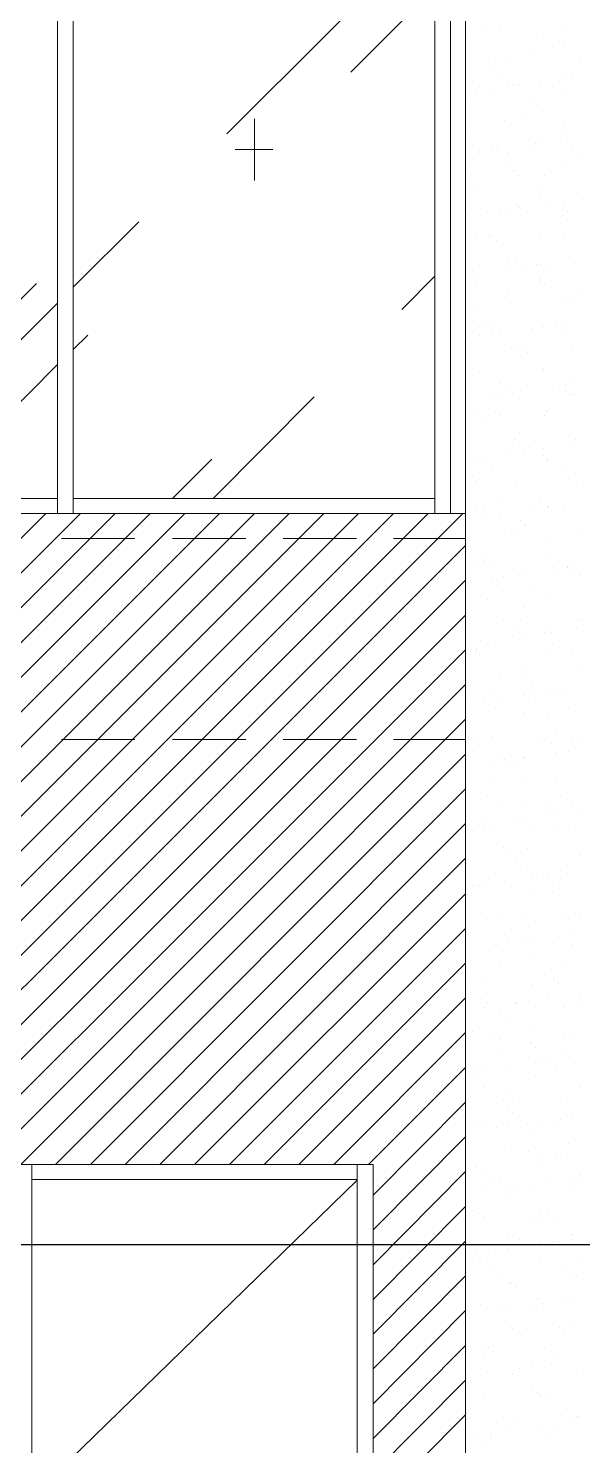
# Model space of a CAD drawing. Header units: millimetres. Extents: x -356862 to 418287, y 0 to 839748.
# Drawn here: x 406495 to 408325, y 770010 to 774691 of the extents above; entities that cross this region are included whole.
import ezdxf

# ---------------------------------------------------------------- set-up
doc = ezdxf.new("R2010")
doc.units = ezdxf.units.MM
doc.layers.add('0) строит. леса', color=20, linetype='Continuous', lineweight=30)
doc.layers.add('PDF _Геометрия', color=7, linetype='Continuous', true_color=0xbababa)

msp = doc.modelspace()

# ---------------------------------------------------------------- linework, layer by layer
at = {"layer": '0) строит. леса'}
msp.add_lwpolyline([(391720.4309, 770674.6202), (408997.4226, 770674.6202)], dxfattribs=at)
at = {"layer": 'PDF _Геометрия', "color": 7, "lineweight": 9}
for points in [[(407938.0598, 777056.8882), (407938.0598, 768791.1151)], [(404051.9773, 773088.5377), (407938.0598, 773088.5377)]]:
    msp.add_lwpolyline(points, dxfattribs=at)
at = {"layer": 'PDF _Геометрия', "color": 24, "lineweight": 18, "true_color": 0xa12502}
msp.add_lwpolyline([(407938.0598, 768791.1151), (408654.6577, 768791.1151), (408654.6577, 777056.8882), (407938.0598, 777056.8882)], close=True, dxfattribs=at)
at = {"layer": 'PDF _Геометрия', "color": 252, "lineweight": 5, "true_color": 0x989898}
for points in [[(405398.5752, 775465.6511), (405398.5752, 773088.5377), (405398.5752, 773138.3315), (406591.4618, 773138.3315), (406591.4618, 773088.5377), (405398.5752, 773088.5377), (405348.7814, 773088.5377), (405348.7814, 775465.6511), (405348.7814, 776587.0944), (405398.5752, 776587.0944)], [(406643.4206, 775465.6511), (406643.4206, 773088.5377), (406643.4206, 773138.3315), (407836.3072, 773138.3315), (407836.3072, 773088.5377), (406643.4206, 773088.5377), (406591.4618, 773088.5377), (406591.4618, 775465.6511), (406591.4618, 776587.0944), (406643.4206, 776587.0944)], [(407888.266, 775465.6511), (407888.266, 773088.5377), (407836.3072, 773088.5377), (407836.3072, 775465.6511), (407836.3072, 776587.0944), (407888.266, 776587.0944)]]:
    msp.add_lwpolyline(points, close=True, dxfattribs=at)
at = {"layer": 'PDF _Геометрия', "color": 254, "lineweight": 5, "true_color": 0xdcdcdc}
for points in [[(407150.0185, 774342.0429), (407836.3072, 775028.3315)], [(407559.1938, 774545.548), (407836.3072, 774824.8264)], [(407240.9464, 774391.8367), (407240.9464, 774188.3315)], [(407178.1629, 774290.0841), (407301.5649, 774290.0841)], [(406643.4206, 773835.445), (406859.9154, 774051.9398)], [(406232.0804, 773558.3315), (406522.1835, 773848.4346)], [(407728.0598, 773761.8367), (407836.3072, 773872.2491)], [(405991.7711, 773183.7955), (406591.4618, 773783.4862)], [(406643.4206, 773629.7748), (406691.0495, 773677.4037)], [(406400.9464, 773389.4656), (406591.4618, 773579.981)], [(407104.5546, 773138.3315), (407437.9567, 773473.8986)], [(406970.3278, 773138.3315), (407100.2247, 773268.2285)]]:
    msp.add_lwpolyline(points, dxfattribs=at)
at = {"layer": 'PDF _Геометрия', "color": 24, "lineweight": 18, "true_color": 0xa12502}
for points in [[(407953.2144, 774671.1151), (407953.2144, 774671.1151)], [(408005.1732, 774688.4346), (408005.1732, 774688.4346)], [(408054.967, 774686.2697), (408054.967, 774686.2697)], [(408195.6886, 774671.1151), (408195.6886, 774671.1151)], [(408247.6474, 774647.3006), (408247.6474, 774647.3006)], [(408254.1422, 774684.1047), (408254.1422, 774684.1047)], [(407951.0495, 774604.0017), (407951.0495, 774604.0017)], [(408161.0495, 774612.6614), (408161.0495, 774612.6614)], [(408262.802, 774634.3109), (408262.802, 774634.3109)], [(408013.833, 774580.1872), (408013.833, 774580.1872)], [(408028.9876, 774565.0326), (408028.9876, 774565.0326)], [(408070.1216, 774595.3419), (408070.1216, 774595.3419)], [(408314.7608, 774595.3419), (408314.7608, 774595.3419)], [(408059.2969, 774534.7233), (408059.2969, 774534.7233)], [(408096.101, 774504.414), (408096.101, 774504.414)], [(408117.7505, 774502.2491), (408117.7505, 774502.2491)], [(408180.534, 774510.9089), (408180.534, 774510.9089)], [(408258.4721, 774534.7233), (408258.4721, 774534.7233)], [(408286.6165, 774523.8986), (408286.6165, 774523.8986)], [(407970.534, 774482.7645), (407970.534, 774482.7645)], [(407983.5237, 774497.9192), (407983.5237, 774497.9192)], [(408015.9979, 774476.2697), (408015.9979, 774476.2697)], [(408076.6165, 774497.9192), (408076.6165, 774497.9192)], [(408165.3794, 774461.1151), (408165.3794, 774461.1151)], [(408225.9979, 774497.9192), (408225.9979, 774497.9192)], [(408258.4721, 774476.2697), (408258.4721, 774476.2697)], [(407955.3794, 774454.6202), (407955.3794, 774454.6202)], [(408174.0391, 774432.9707), (408174.0391, 774432.9707)], [(408189.1938, 774419.981), (408189.1938, 774419.981)], [(407940.2247, 774363.6924), (407940.2247, 774363.6924)], [(408065.7917, 774385.3419), (408065.7917, 774385.3419)], [(408135.0701, 774400.4965), (408135.0701, 774400.4965)], [(408264.967, 774383.1769), (408264.967, 774383.1769)], [(407953.2144, 774350.7027), (407953.2144, 774350.7027)], [(408251.9773, 774318.2285), (408251.9773, 774318.2285)], [(408256.3072, 774357.1975), (408256.3072, 774357.1975)], [(407959.7093, 774305.2388), (407959.7093, 774305.2388)], [(407979.1938, 774281.4243), (407979.1938, 774281.4243)], [(408022.4928, 774290.0841), (408022.4928, 774290.0841)], [(408041.9773, 774290.0841), (408041.9773, 774290.0841)], [(408046.3072, 774300.9089), (408046.3072, 774300.9089)], [(408078.7814, 774281.4243), (408078.7814, 774281.4243)], [(408148.0598, 774305.2388), (408148.0598, 774305.2388)], [(408169.7093, 774311.7336), (408169.7093, 774311.7336)], [(408189.1938, 774309.5687), (408189.1938, 774309.5687)], [(408288.7814, 774303.0738), (408288.7814, 774303.0738)], [(408321.2556, 774281.4243), (408321.2556, 774281.4243)], [(408070.1216, 774233.7955), (408070.1216, 774233.7955)], [(408269.2969, 774233.7955), (408269.2969, 774233.7955)], [(407953.2144, 774205.6511), (407953.2144, 774205.6511)], [(408100.4309, 774218.6408), (408100.4309, 774218.6408)], [(408113.4206, 774205.6511), (408113.4206, 774205.6511)], [(408197.8536, 774205.6511), (408197.8536, 774205.6511)], [(407964.0391, 774153.6924), (407964.0391, 774153.6924)], [(408176.2041, 774162.3522), (408176.2041, 774162.3522)], [(408182.6989, 774142.8676), (408182.6989, 774142.8676)], [(408011.668, 774084.414), (408011.668, 774084.414)], [(408050.6371, 774090.9089), (408050.6371, 774090.9089)], [(408074.4515, 774084.414), (408074.4515, 774084.414)], [(408109.0907, 774106.0635), (408109.0907, 774106.0635)], [(408115.5855, 774097.4037), (408115.5855, 774097.4037)], [(408141.5649, 774086.579), (408141.5649, 774086.579)], [(408219.5031, 774112.5584), (408219.5031, 774112.5584)], [(408260.6371, 774116.8882), (408260.6371, 774116.8882)], [(408273.6268, 774084.414), (408273.6268, 774084.414)], [(408323.4206, 774125.548), (408323.4206, 774125.548)], [(407946.7196, 774073.5893), (407946.7196, 774073.5893)], [(408258.4721, 774071.4243), (408258.4721, 774071.4243)], [(408273.6268, 774058.4346), (408273.6268, 774058.4346)], [(407970.534, 774004.3109), (407970.534, 774004.3109)], [(408018.1629, 774008.6408), (408018.1629, 774008.6408)], [(408024.6577, 774002.146), (408024.6577, 774002.146)], [(408039.8123, 773989.1563), (408039.8123, 773989.1563)], [(408180.534, 774010.8058), (408180.534, 774010.8058)], [(408260.6371, 774010.8058), (408260.6371, 774010.8058)], [(408078.7814, 773935.0326), (408078.7814, 773935.0326)], [(408106.9257, 773928.5377), (408106.9257, 773928.5377)], [(408122.0804, 773898.2285), (408122.0804, 773898.2285)], [(408171.8742, 773911.2181), (408171.8742, 773911.2181)], [(408187.0288, 773906.8882), (408187.0288, 773906.8882)], [(408280.1216, 773932.8676), (408280.1216, 773932.8676)], [(408293.1113, 773919.8779), (408293.1113, 773919.8779)], [(407961.8742, 773889.5687), (407961.8742, 773889.5687)], [(407974.8639, 773852.7645), (407974.8639, 773852.7645)], [(407977.0288, 773878.7439), (407977.0288, 773878.7439)], [(408083.1113, 773891.7336), (408083.1113, 773891.7336)], [(408184.8639, 773861.4243), (408184.8639, 773861.4243)], [(408184.8639, 773857.0944), (408184.8639, 773857.0944)], [(408204.3484, 773889.5687), (408204.3484, 773889.5687)], [(408080.9464, 773813.7955), (408080.9464, 773813.7955)], [(408200.0185, 773844.1047), (408200.0185, 773844.1047)], [(408323.4206, 773815.9604), (408323.4206, 773815.9604)], [(407951.0495, 773787.8161), (407951.0495, 773787.8161)], [(407964.0391, 773774.8264), (407964.0391, 773774.8264)], [(408085.2763, 773783.4862), (408085.2763, 773783.4862)], [(408267.1319, 773781.3212), (408267.1319, 773781.3212)], [(408284.4515, 773783.4862), (408284.4515, 773783.4862)], [(407992.1835, 773716.3728), (407992.1835, 773716.3728)], [(408033.3175, 773712.0429), (408033.3175, 773712.0429)], [(408189.1938, 773712.0429), (408189.1938, 773712.0429)], [(408234.6577, 773716.3728), (408234.6577, 773716.3728)], [(408258.4721, 773714.2078), (408258.4721, 773714.2078)], [(407944.5546, 773673.0738), (407944.5546, 773673.0738)], [(407979.1938, 773703.3831), (407979.1938, 773703.3831)], [(407985.6886, 773677.4037), (407985.6886, 773677.4037)], [(408024.6577, 773694.7233), (408024.6577, 773694.7233)], [(408048.4721, 773686.0635), (408048.4721, 773686.0635)], [(408154.5546, 773699.0532), (408154.5546, 773699.0532)], [(408195.6886, 773705.548), (408195.6886, 773705.548)], [(408267.1319, 773694.7233), (408267.1319, 773694.7233)], [(408089.6062, 773634.1047), (408089.6062, 773634.1047)], [(408109.0907, 773642.7645), (408109.0907, 773642.7645)], [(408124.2453, 773629.7748), (408124.2453, 773629.7748)], [(408143.7299, 773618.9501), (408143.7299, 773618.9501)], [(408288.7814, 773631.9398), (408288.7814, 773631.9398)], [(408191.3587, 773566.9913), (408191.3587, 773566.9913)], [(407983.5237, 773554.0017), (407983.5237, 773554.0017)], [(408054.967, 773519.3625), (408054.967, 773519.3625)], [(408195.6886, 773560.4965), (408195.6886, 773560.4965)], [(408297.4412, 773521.5274), (408297.4412, 773521.5274)], [(407957.5443, 773497.713), (407957.5443, 773497.713)], [(408015.9979, 773480.3934), (408015.9979, 773480.3934)], [(408057.1319, 773484.7233), (408057.1319, 773484.7233)], [(408087.4412, 773499.8779), (408087.4412, 773499.8779)], [(408093.9361, 773484.7233), (408093.9361, 773484.7233)], [(408119.9154, 773493.3831), (408119.9154, 773493.3831)], [(408225.9979, 773508.5377), (408225.9979, 773508.5377)], [(408267.1319, 773512.8676), (408267.1319, 773512.8676)], [(408269.2969, 773495.548), (408269.2969, 773495.548)], [(408284.4515, 773482.5584), (408284.4515, 773482.5584)], [(408293.1113, 773482.5584), (408293.1113, 773482.5584)], [(408035.4824, 773426.2697), (408035.4824, 773426.2697)], [(407964.0391, 773424.1047), (407964.0391, 773424.1047)], [(407990.0185, 773402.4553), (407990.0185, 773402.4553)], [(408050.6371, 773413.28), (408050.6371, 773413.28)], [(408200.0185, 773411.1151), (408200.0185, 773411.1151)], [(408206.5134, 773424.1047), (408206.5134, 773424.1047)], [(408100.4309, 773333.1769), (408100.4309, 773333.1769)], [(408117.7505, 773352.6614), (408117.7505, 773352.6614)], [(408299.6062, 773333.1769), (408299.6062, 773333.1769)], [(408087.4412, 773287.713), (408087.4412, 773287.713)], [(408117.7505, 773324.5171), (408117.7505, 773324.5171)], [(408128.5752, 773292.0429), (408128.5752, 773292.0429)], [(408150.2247, 773305.0326), (408150.2247, 773305.0326)], [(408191.3587, 773300.7027), (408191.3587, 773300.7027)], [(408297.4412, 773315.8573), (408297.4412, 773315.8573)], [(407981.3587, 773272.5584), (407981.3587, 773272.5584)], [(407994.3484, 773253.0738), (407994.3484, 773253.0738)], [(408195.6886, 773281.2181), (408195.6886, 773281.2181)], [(408204.3484, 773259.5687), (408204.3484, 773259.5687)], [(408208.6783, 773268.2285), (408208.6783, 773268.2285)], [(407961.8742, 773211.9398), (407961.8742, 773211.9398)], [(407974.8639, 773198.9501), (407974.8639, 773198.9501)], [(408026.8227, 773229.2594), (408026.8227, 773229.2594)], [(408269.2969, 773229.2594), (408269.2969, 773229.2594)], [(408277.9567, 773205.445), (408277.9567, 773205.445)], [(408104.7608, 773183.7955), (408104.7608, 773183.7955)], [(408303.9361, 773181.6305), (408303.9361, 773181.6305)], [(407970.534, 773108.0223), (407970.534, 773108.0223)], [(407998.6783, 773103.6924), (407998.6783, 773103.6924)], [(408044.1422, 773136.1666), (408044.1422, 773136.1666)], [(408180.534, 773129.6718), (408180.534, 773129.6718)], [(408200.0185, 773099.3625), (408200.0185, 773099.3625)], [(408208.6783, 773110.1872), (408208.6783, 773110.1872)], [(408213.0082, 773108.0223), (408213.0082, 773108.0223)], [(408264.967, 773108.0223), (408264.967, 773108.0223)], [(407951.0495, 773066.8882), (407951.0495, 773066.8882)], [(407990.0185, 773073.3831), (407990.0185, 773073.3831)], [(408054.967, 773082.0429), (408054.967, 773082.0429)], [(408119.9154, 773066.8882), (408119.9154, 773066.8882)], [(408135.0701, 773051.7336), (408135.0701, 773051.7336)], [(408161.0495, 773095.0326), (408161.0495, 773095.0326)], [(408089.6062, 773032.2491), (408089.6062, 773032.2491)], [(408109.0907, 773032.2491), (408109.0907, 773032.2491)], [(408308.266, 773032.2491), (408308.266, 773032.2491)], [(408202.1835, 772991.1151), (408202.1835, 772991.1151)], [(408215.1732, 772960.8058), (408215.1732, 772960.8058)], [(407968.369, 772921.8367), (407968.369, 772921.8367)], [(408000.8433, 772934.8264), (408000.8433, 772934.8264)], [(408003.0082, 772952.146), (408003.0082, 772952.146)], [(408033.3175, 772913.1769), (408033.3175, 772913.1769)], [(408243.3175, 772934.8264), (408243.3175, 772934.8264)], [(408275.7917, 772913.1769), (408275.7917, 772913.1769)], [(408280.1216, 772919.6718), (408280.1216, 772919.6718)], [(408022.4928, 772874.2078), (408022.4928, 772874.2078)], [(408063.6268, 772880.7027), (408063.6268, 772880.7027)], [(408113.4206, 772882.8676), (408113.4206, 772882.8676)], [(408126.4103, 772889.3625), (408126.4103, 772889.3625)], [(408232.4928, 772902.3522), (408232.4928, 772902.3522)], [(408273.6268, 772908.847), (408273.6268, 772908.847)], [(408295.2763, 772906.6821), (408295.2763, 772906.6821)], [(408312.5959, 772882.8676), (408312.5959, 772882.8676)], [(408046.3072, 772850.3934), (408046.3072, 772850.3934)], [(408061.4618, 772837.4037), (408061.4618, 772837.4037)], [(408152.3897, 772837.4037), (408152.3897, 772837.4037)], [(408009.5031, 772802.7645), (408009.5031, 772802.7645)], [(408128.5752, 772776.7852), (408128.5752, 772776.7852)], [(408219.5031, 772809.2594), (408219.5031, 772809.2594)], [(408063.6268, 772739.981), (408063.6268, 772739.981)], [(408119.9154, 772733.4862), (408119.9154, 772733.4862)], [(408306.101, 772739.981), (408306.101, 772739.981)], [(408319.0907, 772731.3212), (408319.0907, 772731.3212)], [(408093.9361, 772683.6924), (408093.9361, 772683.6924)], [(408096.101, 772718.3315), (408096.101, 772718.3315)], [(408135.0701, 772688.0223), (408135.0701, 772688.0223)], [(408197.8536, 772696.6821), (408197.8536, 772696.6821)], [(408206.5134, 772705.3419), (408206.5134, 772705.3419)], [(408219.5031, 772692.3522), (408219.5031, 772692.3522)], [(408303.9361, 772709.6718), (408303.9361, 772709.6718)], [(407972.6989, 772642.5584), (407972.6989, 772642.5584)], [(407972.6989, 772636.0635), (407972.6989, 772636.0635)], [(407987.8536, 772668.5377), (407987.8536, 772668.5377)], [(408013.833, 772651.2181), (408013.833, 772651.2181)], [(408215.1732, 772642.5584), (408215.1732, 772642.5584)], [(408223.833, 772659.8779), (408223.833, 772659.8779)], [(407985.6886, 772623.0738), (407985.6886, 772623.0738)], [(408288.7814, 772629.5687), (408288.7814, 772629.5687)], [(408052.802, 772560.2903), (408052.802, 772560.2903)], [(408124.2453, 772581.9398), (408124.2453, 772581.9398)], [(408126.4103, 772542.9707), (408126.4103, 772542.9707)], [(408323.4206, 772581.9398), (408323.4206, 772581.9398)], [(408018.1629, 772501.8367), (408018.1629, 772501.8367)], [(408158.8845, 772523.4862), (408158.8845, 772523.4862)], [(408165.3794, 772491.012), (408165.3794, 772491.012)], [(408206.5134, 772495.3419), (408206.5134, 772495.3419)], [(408230.3278, 772508.3315), (408230.3278, 772508.3315)], [(408269.2969, 772504.0017), (408269.2969, 772504.0017)], [(407955.3794, 772462.8676), (407955.3794, 772462.8676)], [(407996.5134, 772467.1975), (407996.5134, 772467.1975)], [(408035.4824, 772447.713), (408035.4824, 772447.713)], [(408059.2969, 772475.8573), (408059.2969, 772475.8573)], [(408130.7402, 772488.847), (408130.7402, 772488.847)], [(408145.8948, 772475.8573), (408145.8948, 772475.8573)], [(408277.9567, 772447.713), (408277.9567, 772447.713)], [(408128.5752, 772432.5584), (408128.5752, 772432.5584)], [(408213.0082, 772415.2388), (408213.0082, 772415.2388)], [(408024.6577, 772352.4553), (408024.6577, 772352.4553)], [(408234.6577, 772358.9501), (408234.6577, 772358.9501)], [(407946.7196, 772348.1254), (407946.7196, 772348.1254)], [(407979.1938, 772345.9604), (407979.1938, 772345.9604)], [(407979.1938, 772326.4759), (407979.1938, 772326.4759)], [(408189.1938, 772348.1254), (408189.1938, 772348.1254)], [(408221.668, 772328.6408), (408221.668, 772328.6408)], [(408277.9567, 772302.6614), (408277.9567, 772302.6614)], [(408290.9464, 772343.7955), (408290.9464, 772343.7955)], [(408306.101, 772330.8058), (408306.101, 772330.8058)], [(408028.9876, 772270.1872), (408028.9876, 772270.1872)], [(408057.1319, 772274.5171), (408057.1319, 772274.5171)], [(408067.9567, 772276.6821), (408067.9567, 772276.6821)], [(408072.2866, 772261.5274), (408072.2866, 772261.5274)], [(408132.9051, 772283.1769), (408132.9051, 772283.1769)], [(408132.9051, 772281.012), (408132.9051, 772281.012)], [(408236.8227, 772298.3315), (408236.8227, 772298.3315)], [(408098.266, 772252.8676), (408098.266, 772252.8676)], [(408238.9876, 772209.5687), (408238.9876, 772209.5687)], [(408028.9876, 772200.9089), (408028.9876, 772200.9089)], [(408139.4, 772198.7439), (408139.4, 772198.7439)], [(408009.5031, 772153.28), (408009.5031, 772153.28)], [(408041.9773, 772131.6305), (408041.9773, 772131.6305)], [(408139.4, 772131.6305), (408139.4, 772131.6305)], [(408217.3381, 772129.4656), (408217.3381, 772129.4656)], [(408251.9773, 772153.28), (408251.9773, 772153.28)], [(408286.6165, 772131.6305), (408286.6165, 772131.6305)], [(408100.4309, 772077.5068), (408100.4309, 772077.5068)], [(408139.4, 772084.0017), (408139.4, 772084.0017)], [(408204.3484, 772092.6614), (408204.3484, 772092.6614)], [(408230.3278, 772114.3109), (408230.3278, 772114.3109)], [(408310.4309, 772105.6511), (408310.4309, 772105.6511)], [(407981.3587, 772060.1872), (407981.3587, 772060.1872)], [(407994.3484, 772064.5171), (407994.3484, 772064.5171)], [(407996.5134, 772047.1975), (407996.5134, 772047.1975)], [(408033.3175, 772051.5274), (408033.3175, 772051.5274)], [(408161.0495, 772055.8573), (408161.0495, 772055.8573)], [(408243.3175, 772058.0223), (408243.3175, 772058.0223)], [(408299.6062, 772053.6924), (408299.6062, 772053.6924)], [(407940.2247, 771980.0841), (407940.2247, 771980.0841)], [(408063.6268, 771984.414), (408063.6268, 771984.414)], [(408143.7299, 771982.2491), (408143.7299, 771982.2491)], [(408072.2866, 771958.4346), (408072.2866, 771958.4346)], [(408106.9257, 771936.7852), (408106.9257, 771936.7852)], [(408314.7608, 771958.4346), (408314.7608, 771958.4346)], [(408037.6474, 771899.981), (408037.6474, 771899.981)], [(408141.5649, 771912.9707), (408141.5649, 771912.9707)], [(408156.7196, 771899.981), (408156.7196, 771899.981)], [(408171.8742, 771884.8264), (408171.8742, 771884.8264)], [(408213.0082, 771891.3212), (408213.0082, 771891.3212)], [(408249.8123, 771908.6408), (408249.8123, 771908.6408)], [(408275.7917, 771899.981), (408275.7917, 771899.981)], [(407961.8742, 771858.847), (407961.8742, 771858.847)], [(407981.3587, 771861.012), (407981.3587, 771861.012)], [(408003.0082, 771863.1769), (408003.0082, 771863.1769)], [(408065.7917, 771871.8367), (408065.7917, 771871.8367)], [(408223.833, 771861.012), (408223.833, 771861.012)], [(408223.833, 771839.3625), (408223.833, 771839.3625)], [(407944.5546, 771828.5377), (407944.5546, 771828.5377)], [(408148.0598, 771830.7027), (408148.0598, 771830.7027)], [(407990.0185, 771770.0841), (407990.0185, 771770.0841)], [(408044.1422, 771750.5996), (408044.1422, 771750.5996)], [(408135.0701, 771763.5893), (408135.0701, 771763.5893)], [(408169.7093, 771741.9398), (408169.7093, 771741.9398)], [(408254.1422, 771759.2594), (408254.1422, 771759.2594)], [(408301.7711, 771767.9192), (408301.7711, 771767.9192)], [(408316.9257, 771754.9295), (408316.9257, 771754.9295)], [(408067.9567, 771698.6408), (408067.9567, 771698.6408)], [(408284.4515, 771698.6408), (408284.4515, 771698.6408)], [(407948.8845, 771679.1563), (407948.8845, 771679.1563)], [(408033.3175, 771666.1666), (408033.3175, 771666.1666)], [(408044.1422, 771666.1666), (408044.1422, 771666.1666)], [(408074.4515, 771670.4965), (408074.4515, 771670.4965)], [(408080.9464, 771685.6511), (408080.9464, 771685.6511)], [(408137.235, 771679.1563), (408137.235, 771679.1563)], [(408152.3897, 771681.3212), (408152.3897, 771681.3212)], [(408243.3175, 771692.146), (408243.3175, 771692.146)], [(408286.6165, 771666.1666), (408286.6165, 771666.1666)], [(408048.4721, 771601.2181), (408048.4721, 771601.2181)], [(408150.2247, 771622.8676), (408150.2247, 771622.8676)], [(408258.4721, 771607.713), (408258.4721, 771607.713)], [(407955.3794, 771566.579), (407955.3794, 771566.579)], [(408197.8536, 771566.579), (408197.8536, 771566.579)], [(407953.2144, 771527.6099), (407953.2144, 771527.6099)], [(407990.0185, 771547.0944), (407990.0185, 771547.0944)], [(408158.8845, 771531.9398), (408158.8845, 771531.9398)], [(408228.1629, 771551.4243), (408228.1629, 771551.4243)], [(408232.4928, 771547.0944), (408232.4928, 771547.0944)], [(408241.1526, 771538.4346), (408241.1526, 771538.4346)], [(407992.1835, 771484.3109), (407992.1835, 771484.3109)], [(408007.3381, 771471.3212), (408007.3381, 771471.3212)], [(408104.7608, 771473.4862), (408104.7608, 771473.4862)], [(408106.9257, 771471.3212), (408106.9257, 771471.3212)], [(408145.8948, 771477.8161), (408145.8948, 771477.8161)], [(408208.6783, 771486.4759), (408208.6783, 771486.4759)], [(408310.4309, 771477.8161), (408310.4309, 771477.8161)], [(408314.7608, 771501.6305), (408314.7608, 771501.6305)], [(408000.8433, 771458.3315), (408000.8433, 771458.3315)], [(408052.802, 771449.6718), (408052.802, 771449.6718)], [(408262.802, 771458.3315), (408262.802, 771458.3315)], [(407959.7093, 771378.2285), (407959.7093, 771378.2285)], [(408018.1629, 771371.7336), (408018.1629, 771371.7336)], [(408074.4515, 771408.5377), (408074.4515, 771408.5377)], [(408163.2144, 771380.3934), (408163.2144, 771380.3934)], [(408262.802, 771371.7336), (408262.802, 771371.7336)], [(408052.802, 771350.0841), (408052.802, 771350.0841)], [(408152.3897, 771337.0944), (408152.3897, 771337.0944)], [(408167.5443, 771324.1047), (408167.5443, 771324.1047)], [(408295.2763, 771352.2491), (408295.2763, 771352.2491)], [(408057.1319, 771300.2903), (408057.1319, 771300.2903)], [(408169.7093, 771276.4759), (408169.7093, 771276.4759)], [(408178.369, 771280.8058), (408178.369, 771280.8058)], [(408217.3381, 771285.1357), (408217.3381, 771285.1357)], [(408269.2969, 771306.7852), (408269.2969, 771306.7852)], [(408282.2866, 771293.7955), (408282.2866, 771293.7955)], [(407964.0391, 771228.847), (407964.0391, 771228.847)], [(407968.369, 771252.6614), (407968.369, 771252.6614)], [(408007.3381, 771259.1563), (408007.3381, 771259.1563)], [(408072.2866, 771267.8161), (408072.2866, 771267.8161)], [(408167.5443, 771231.012), (408167.5443, 771231.012)], [(408234.6577, 771261.3212), (408234.6577, 771261.3212)], [(408000.8433, 771194.2078), (408000.8433, 771194.2078)], [(408312.5959, 771192.0429), (408312.5959, 771192.0429)], [(408063.6268, 771150.9089), (408063.6268, 771150.9089)], [(408083.1113, 771176.8882), (408083.1113, 771176.8882)], [(408115.5855, 771155.2388), (408115.5855, 771155.2388)], [(408273.6268, 771157.4037), (408273.6268, 771157.4037)], [(408078.7814, 771122.7645), (408078.7814, 771122.7645)], [(408091.7711, 771109.7748), (408091.7711, 771109.7748)], [(408249.8123, 771088.1254), (408249.8123, 771088.1254)], [(408290.9464, 771094.6202), (408290.9464, 771094.6202)], [(407968.369, 771077.3006), (407968.369, 771077.3006)], [(407990.0185, 771079.4656), (407990.0185, 771079.4656)], [(408039.8123, 771059.981), (408039.8123, 771059.981)], [(408080.9464, 771066.4759), (408080.9464, 771066.4759)], [(408143.7299, 771075.1357), (408143.7299, 771075.1357)], [(408161.0495, 771046.9913), (408161.0495, 771046.9913)], [(408174.0391, 771079.4656), (408174.0391, 771079.4656)], [(408232.4928, 771079.4656), (408232.4928, 771079.4656)], [(408067.9567, 770999.3625), (408067.9567, 770999.3625)], [(408277.9567, 771008.0223), (408277.9567, 771008.0223)], [(408145.8948, 770982.0429), (408145.8948, 770982.0429)], [(408178.369, 770960.3934), (408178.369, 770960.3934)], [(408238.9876, 770975.548), (408238.9876, 770975.548)], [(408251.9773, 770962.5584), (408251.9773, 770962.5584)], [(407974.8639, 770927.9192), (407974.8639, 770927.9192)], [(408003.0082, 770908.4346), (408003.0082, 770908.4346)], [(408178.369, 770930.0841), (408178.369, 770930.0841)], [(408319.0907, 770901.9398), (408319.0907, 770901.9398)], [(408005.1732, 770854.3109), (408005.1732, 770854.3109)], [(408018.1629, 770895.445), (408018.1629, 770895.445)], [(408052.802, 770884.6202), (408052.802, 770884.6202)], [(408111.2556, 770869.4656), (408111.2556, 770869.4656)], [(408152.3897, 770873.7955), (408152.3897, 770873.7955)], [(408215.1732, 770882.4553), (408215.1732, 770882.4553)], [(408282.2866, 770856.4759), (408282.2866, 770856.4759)], [(408295.2763, 770884.6202), (408295.2763, 770884.6202)], [(408321.2556, 770895.445), (408321.2556, 770895.445)], [(407942.3897, 770845.6511), (407942.3897, 770845.6511)], [(408072.2866, 770849.981), (408072.2866, 770849.981)], [(408085.2763, 770832.6614), (408085.2763, 770832.6614)], [(407966.2041, 770785.0326), (407966.2041, 770785.0326)], [(407979.1938, 770776.3728), (407979.1938, 770776.3728)], [(407998.6783, 770765.548), (407998.6783, 770765.548)], [(408163.2144, 770761.2181), (408163.2144, 770761.2181)], [(408182.6989, 770780.7027), (408182.6989, 770780.7027)], [(408208.6783, 770787.1975), (408208.6783, 770787.1975)], [(408241.1526, 770765.548), (408241.1526, 770765.548)], [(408178.369, 770748.2285), (408178.369, 770748.2285)], [(407942.3897, 770678.9501), (407942.3897, 770678.9501)], [(408078.7814, 770698.4346), (408078.7814, 770698.4346)], [(408115.5855, 770689.7748), (408115.5855, 770689.7748)], [(408182.6989, 770676.7852), (408182.6989, 770676.7852)], [(408223.833, 770681.1151), (408223.833, 770681.1151)], [(408245.4824, 770685.445), (408245.4824, 770685.445)], [(408286.6165, 770689.7748), (408286.6165, 770689.7748)], [(408288.7814, 770707.0944), (408288.7814, 770707.0944)], [(407972.6989, 770648.6408), (407972.6989, 770648.6408)], [(407983.5237, 770626.9913), (407983.5237, 770626.9913)], [(408011.668, 770618.3315), (408011.668, 770618.3315)], [(408013.833, 770652.9707), (408013.833, 770652.9707)], [(408076.6165, 770661.6305), (408076.6165, 770661.6305)], [(408187.0288, 770629.1563), (408187.0288, 770629.1563)], [(408028.9876, 770590.1872), (408028.9876, 770590.1872)], [(408271.4618, 770590.1872), (408271.4618, 770590.1872)], [(408303.9361, 770570.7027), (408303.9361, 770570.7027)], [(408323.4206, 770616.1666), (408323.4206, 770616.1666)], [(408061.4618, 770568.5377), (408061.4618, 770568.5377)], [(408083.1113, 770549.0532), (408083.1113, 770549.0532)], [(408089.6062, 770546.8882), (408089.6062, 770546.8882)], [(408102.5959, 770533.8986), (408102.5959, 770533.8986)], [(408293.1113, 770557.713), (408293.1113, 770557.713)], [(407987.8536, 770477.6099), (407987.8536, 770477.6099)], [(408178.369, 770494.9295), (408178.369, 770494.9295)], [(408193.5237, 770479.7748), (408193.5237, 770479.7748)], [(408254.1422, 770484.1047), (408254.1422, 770484.1047)], [(408295.2763, 770488.4346), (408295.2763, 770488.4346)], [(407940.2247, 770442.9707), (407940.2247, 770442.9707)], [(408046.3072, 770455.9604), (408046.3072, 770455.9604)], [(408085.2763, 770462.4553), (408085.2763, 770462.4553)], [(408150.2247, 770468.9501), (408150.2247, 770468.9501)], [(408171.8742, 770471.1151), (408171.8742, 770471.1151)], [(408087.4412, 770399.6718), (408087.4412, 770399.6718)], [(408091.7711, 770395.3419), (408091.7711, 770395.3419)], [(408247.6474, 770399.6718), (408247.6474, 770399.6718)], [(408262.802, 770386.6821), (408262.802, 770386.6821)], [(408297.4412, 770406.1666), (408297.4412, 770406.1666)], [(408124.2453, 770373.6924), (408124.2453, 770373.6924)], [(407994.3484, 770326.0635), (407994.3484, 770326.0635)], [(407998.6783, 770297.9192), (407998.6783, 770297.9192)], [(408013.833, 770332.5584), (408013.833, 770332.5584)], [(408028.9876, 770319.5687), (408028.9876, 770319.5687)], [(408197.8536, 770330.3934), (408197.8536, 770330.3934)], [(408243.3175, 770297.9192), (408243.3175, 770297.9192)], [(408011.668, 770250.2903), (408011.668, 770250.2903)], [(408091.7711, 770248.1254), (408091.7711, 770248.1254)], [(408096.101, 770256.7852), (408096.101, 770256.7852)], [(408117.7505, 770263.28), (408117.7505, 770263.28)], [(408156.7196, 770269.7748), (408156.7196, 770269.7748)], [(408221.668, 770278.4346), (408221.668, 770278.4346)], [(408303.9361, 770256.7852), (408303.9361, 770256.7852)], [(407948.8845, 770241.6305), (407948.8845, 770241.6305)], [(408154.5546, 770200.4965), (408154.5546, 770200.4965)], [(407944.5546, 770178.847), (407944.5546, 770178.847)], [(407998.6783, 770176.6821), (407998.6783, 770176.6821)], [(408174.0391, 770185.3419), (408174.0391, 770185.3419)], [(408187.0288, 770178.847), (408187.0288, 770178.847)], [(408189.1938, 770172.3522), (408189.1938, 770172.3522)], [(408202.1835, 770178.847), (408202.1835, 770178.847)], [(407940.2247, 770116.0635), (407940.2247, 770116.0635)], [(407953.2144, 770103.0738), (407953.2144, 770103.0738)], [(408063.6268, 770103.0738), (408063.6268, 770103.0738)], [(408256.3072, 770109.5687), (408256.3072, 770109.5687)], [(408306.101, 770103.0738), (408306.101, 770103.0738)], [(408308.266, 770105.2388), (408308.266, 770105.2388)], [(408083.1113, 770057.6099), (408083.1113, 770057.6099)], [(408098.266, 770098.7439), (408098.266, 770098.7439)], [(408189.1938, 770070.5996), (408189.1938, 770070.5996)], [(408230.3278, 770077.0944), (408230.3278, 770077.0944)], [(408293.1113, 770085.7542), (408293.1113, 770085.7542)], [(407979.1938, 770044.6202), (407979.1938, 770044.6202)], [(408003.0082, 770027.3006), (408003.0082, 770027.3006)], [(408020.3278, 770048.9501), (408020.3278, 770048.9501)], [(408022.4928, 770042.4553), (408022.4928, 770042.4553)], [(408206.5134, 770029.4656), (408206.5134, 770029.4656)]]:
    msp.add_lwpolyline(points, dxfattribs=at)
at = {"layer": 'PDF _Геометрия', "color": 171, "lineweight": 20, "true_color": 0x7f7fff}
for points in [[(404051.9773, 770588.0223), (406552.4928, 773088.5377)], [(404051.9773, 770473.28), (406667.235, 773088.5377)], [(404051.9773, 770358.5377), (406781.9773, 773088.5377)], [(404051.9773, 770243.7955), (406896.7196, 773088.5377)], [(404051.9773, 770129.0532), (407011.4618, 773088.5377)], [(404051.9773, 770014.3109), (407126.2041, 773088.5377)], [(404051.9773, 769899.5687), (407240.9464, 773088.5377)], [(404051.9773, 769784.8264), (407355.6886, 773088.5377)], [(404051.9773, 769667.9192), (407470.4309, 773088.5377)], [(404051.9773, 769553.1769), (407585.1732, 773088.5377)], [(404681.9773, 770070.5996), (407699.9154, 773088.5377)], [(404796.7196, 770070.5996), (407814.6577, 773088.5377)], [(404911.4618, 770070.5996), (407929.4, 773088.5377)], [(405026.2041, 770070.5996), (407938.0598, 772982.4553)], [(405140.9464, 770070.5996), (407938.0598, 772867.713)], [(405255.6886, 770070.5996), (407938.0598, 772752.9707)], [(405370.4309, 770070.5996), (407938.0598, 772638.2285)], [(405485.1732, 770070.5996), (407938.0598, 772523.4862)], [(406470.2247, 770938.7439), (407938.0598, 772408.7439)], [(406584.967, 770938.7439), (407938.0598, 772294.0017)], [(406699.7093, 770938.7439), (407938.0598, 772179.2594)], [(406814.4515, 770938.7439), (407938.0598, 772064.5171)], [(406929.1938, 770938.7439), (407938.0598, 771949.7748)], [(407043.9361, 770938.7439), (407938.0598, 771832.8676)], [(407158.6783, 770938.7439), (407938.0598, 771718.1254)], [(407273.4206, 770938.7439), (407938.0598, 771603.3831)], [(407388.1629, 770938.7439), (407938.0598, 771488.6408)], [(407502.9051, 770938.7439), (407938.0598, 771373.8986)], [(407617.6474, 770938.7439), (407938.0598, 771259.1563)], [(407632.802, 770836.9913), (407938.0598, 771144.414)], [(407632.802, 770722.2491), (407938.0598, 771029.6718)], [(407632.802, 770607.5068), (407938.0598, 770914.9295)], [(407632.802, 770492.7645), (407938.0598, 770800.1872)], [(407632.802, 770378.0223), (407938.0598, 770685.445)], [(407632.802, 770263.28), (407938.0598, 770570.7027)], [(407632.802, 770148.5377), (407938.0598, 770455.9604)], [(407632.802, 770033.7955), (407938.0598, 770341.2181)], [(407632.802, 769919.0532), (407938.0598, 770226.4759)], [(407632.802, 769804.3109), (407938.0598, 770111.7336)]]:
    msp.add_lwpolyline(points, dxfattribs=at)
msp.add_lwpolyline([(404051.9773, 773088.5377), (407938.0598, 773088.5377), (407938.0598, 768791.1151), (407632.802, 768791.1151), (407632.802, 770938.7439), (406455.0701, 770938.7439), (406455.0701, 768791.1151), (404051.9773, 768791.1151)], close=True, dxfattribs=at)
at = {"layer": 'PDF _Геометрия', "color": 7, "lineweight": 5}
for points in [[(406846.9257, 773006.2697), (406604.4515, 773006.2697)], [(407212.802, 773006.2697), (406970.3278, 773006.2697)], [(407578.6783, 773006.2697), (407336.2041, 773006.2697)], [(407938.0598, 773006.2697), (407699.9154, 773006.2697)], [(406604.4515, 772341.6305), (406846.9257, 772341.6305)], [(406970.3278, 772341.6305), (407212.802, 772341.6305)], [(407336.2041, 772341.6305), (407578.6783, 772341.6305)], [(407699.9154, 772341.6305), (407938.0598, 772341.6305)], [(406455.0701, 768791.1151), (406455.0701, 770938.7439), (407632.802, 770938.7439), (407632.802, 768791.1151)], [(407580.8433, 768791.1151), (407580.8433, 770938.7439), (407580.8433, 770888.9501), (406507.0288, 770888.9501), (406507.0288, 770938.7439), (406507.0288, 768791.1151), (407580.8433, 768791.1151), (406507.0288, 769841.1151), (407580.8433, 770886.7852)]]:
    msp.add_lwpolyline(points, dxfattribs=at)

doc.saveas('drawing.dxf')
